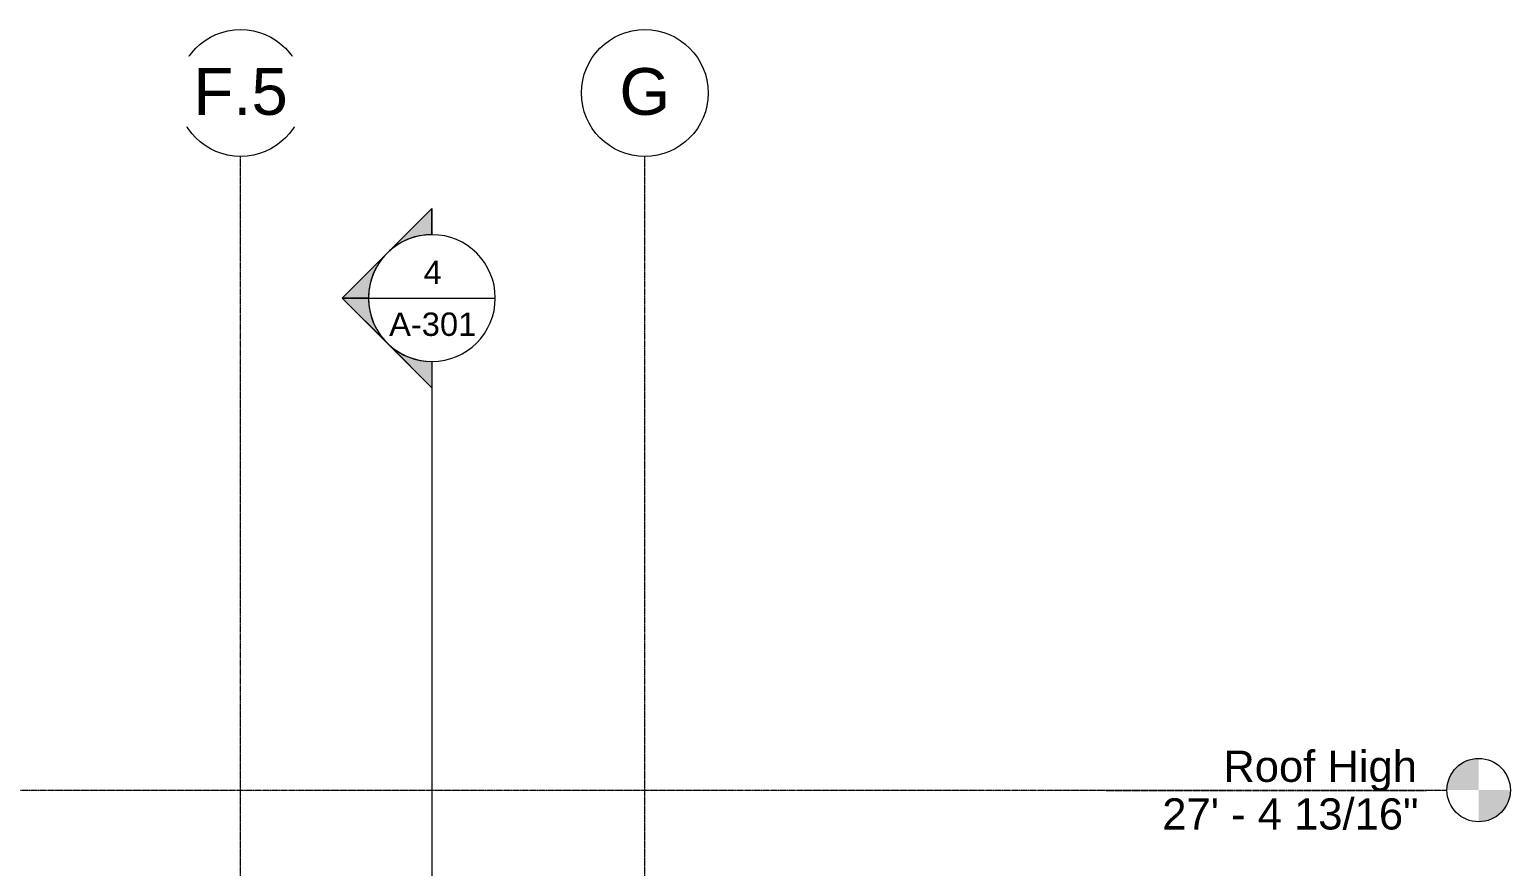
# Model space of a CAD drawing. Header units: inches. Extents: x 20426 to 81837, y -461 to 713.
# Drawn here: x 22448 to 23195, y 290 to 713 of the extents above; entities that cross this region are included whole.
import ezdxf

# ---------------------------------------------------------------- set-up
doc = ezdxf.new("R2010")
doc.units = ezdxf.units.IN
doc.header["$MEASUREMENT"] = 0
doc.linetypes.add('Grid Line 1_2_', pattern=[0.875, 0.5, -0.125, 0.125, -0.125])
for name, color, linetype, lineweight in [('A-FLOR-LEVL', 51, 'Continuous', 9), ('G-ANNO-SYMB', 111, 'Continuous', 9), ('S-GRID', 1, 'Continuous', 9), ('S-GRID-IDEN', 1, 'Continuous', 9)]:
    doc.layers.add(name, color=color, linetype=linetype, lineweight=lineweight)
doc.styles.add('Arial', font='arial.ttf', dxfattribs={"height": 15.736527})
doc.styles.add('Arial_1', font='arial.ttf', dxfattribs={"height": 23.60479})
doc.styles.add('Arial_2', font='arial.ttf', dxfattribs={"height": 11.802395})

# ---------------------------------------------------------------- blocks, each defined once
blk = doc.blocks.new('Grid - Grid Head - Circle-14747-Elevation - West')
at = {"layer": 'S-GRID-IDEN'}
blk.add_circle((21150.05, 680.66), 32, dxfattribs=at)
blk = doc.blocks.new('Level - Level Head - Circle-15001-Elevation - West')
at = {"layer": 'A-FLOR-LEVL'}
h = blk.add_hatch(color=256, dxfattribs=at)
edge = h.paths.add_edge_path(flags=0)
edge.add_line((23178.87, 0), (23162.87, 0))
edge.add_arc((23178.87, 0), 16, 90, 180, ccw=False)
edge.add_line((23178.87, 16), (23178.87, 0))
h = blk.add_hatch(color=256, dxfattribs=at)
edge = h.paths.add_edge_path(flags=0)
edge.add_line((23178.87, -16), (23178.87, 0))
edge.add_line((23178.87, 0), (23194.87, 0))
edge.add_arc((23178.87, 0), 16, 270, 360, ccw=False)
blk.add_circle((23178.87, 0), 16, dxfattribs=at)
blk = doc.blocks.new('Section - Section Head - Filled-1526-Elevation - West')
at = {"layer": 'G-ANNO-SYMB'}
h = blk.add_hatch(color=256, dxfattribs=at)
edge = h.paths.add_edge_path(flags=0)
edge.add_arc((22650.59, 577.16), 32.04, 90, 132.0784, ccw=False)
edge.add_line((22650.59, 609.2), (22650.59, 622.41))
edge.add_line((22650.59, 622.41), (22629.12, 600.94))
h = blk.add_hatch(color=256, dxfattribs=at)
edge = h.paths.add_edge_path(flags=0)
edge.add_line((22627.96, 599.78), (22605.33, 577.16))
edge.add_line((22605.33, 577.16), (22618.59, 577.16))
edge.add_arc((22650.59, 577.16), 32, 135, 180, ccw=False)
h = blk.add_hatch(color=256, dxfattribs=at)
edge = h.paths.add_edge_path(flags=0)
edge.add_arc((22650.59, 577.16), 32, 180, 225, ccw=False)
edge.add_line((22618.59, 577.16), (22605.33, 577.16))
edge.add_line((22605.33, 577.16), (22627.96, 554.53))
h = blk.add_hatch(color=256, dxfattribs=at)
edge = h.paths.add_edge_path(flags=0)
edge.add_line((22629.12, 553.37), (22650.59, 531.9))
edge.add_line((22650.59, 531.9), (22650.59, 545.12))
edge.add_arc((22650.59, 577.16), 32.04, 227.9216, 270, ccw=False)
for p, q in [((22605.33, 577.16), (22650.59, 622.41)), ((22629.12, 600.94), (22650.59, 622.41)), ((22650.59, 609.16), (22650.59, 622.41)), ((22650.59, 622.41), (22650.59, 609.2)), ((22605.33, 577.16), (22627.96, 599.78)), ((22605.33, 577.16), (22650.59, 531.9)), ((22618.59, 577.16), (22605.33, 577.16)), ((22627.96, 554.53), (22605.33, 577.16)), ((22605.33, 577.16), (22618.59, 577.16)), ((22650.59, 531.9), (22629.12, 553.37)), ((22650.59, 545.16), (22650.59, 531.9)), ((22650.59, 545.12), (22650.59, 531.9))]:
    blk.add_line(p, q, dxfattribs=at)
for radius, start, end in [(32, 90, 270), (32.04, 90, 132.0784), (32, 270, 90), (32, 135, 180), (32, 180, 225), (32.04, 227.9216, 270)]:
    blk.add_arc((22650.59, 577.16), radius, start, end, dxfattribs=at)

msp = doc.modelspace()

# ---------------------------------------------------------------- linework, layer by layer
at = {"layer": 'G-ANNO-SYMB'}
for p, q in [((22618.59, 577.16), (22682.59, 577.16)), ((22650.59, 545.16), (22650.59, -54.82))]:
    msp.add_line(p, q, dxfattribs=at)
at = {"layer": 'S-GRID', "linetype": 'Grid Line 1_2_'}
for p, q in [((22554.05, -132), (22554.05, 648.66)), ((22758.05, -132), (22758.05, 648.66))]:
    msp.add_line(p, q, dxfattribs=at)

# ---------------------------------------------------------------- block references
at = {"layer": 'A-FLOR-LEVL'}
msp.add_blockref('Level - Level Head - Circle-15001-Elevation - West', (0, 328.83), dxfattribs=at)
at = {"layer": 'G-ANNO-SYMB'}
msp.add_blockref('Section - Section Head - Filled-1526-Elevation - West', (0, 0), dxfattribs=at)
at = {"layer": 'S-GRID-IDEN'}
for p in [(1404, 0), (1608, 0)]:
    msp.add_blockref('Grid - Grid Head - Circle-14747-Elevation - West', p, dxfattribs=at)

# ---------------------------------------------------------------- texts
at = {"layer": 'A-FLOR-LEVL', "insert": (23147.74, 348.72), "char_height": 15.737, "width": 116.352, "attachment_point": 3, "line_spacing_factor": 0.938532, "style": 'Arial', "bg_fill": 3, "box_fill_scale": 1.25, "bg_fill_color": 0, "bg_fill_transparency": 0}
msp.add_mtext('Roof High', dxfattribs=at)
at = {"layer": 'G-ANNO-SYMB', "attachment_point": 2, "line_spacing_factor": 0.938532, "style": 'Arial_2'}
for s, insert, char_height, width in [('4', (22651, 596.05), 11.8, 10.944), ('A-301', (22651, 569.87), 11.802, 52.416)]:
    msp.add_mtext(s, dxfattribs=dict(at, insert=insert, char_height=char_height, width=width))

# ---------------------------------------------------------------- next in the draw order: texts
at = {"layer": 'A-FLOR-LEVL', "insert": (23148.52, 324.68), "char_height": 15.7365, "width": 154.176, "attachment_point": 3, "line_spacing_factor": 0.938532, "style": 'Arial', "bg_fill": 3, "box_fill_scale": 1.25, "bg_fill_color": 0, "bg_fill_transparency": 0}
msp.add_mtext('27\' - 4 13/16"', dxfattribs=at)
at = {"layer": 'S-GRID-IDEN', "attachment_point": 2, "line_spacing_factor": 0.938532, "style": 'Arial_1', "bg_fill": 3, "box_fill_scale": 1.25, "bg_fill_color": 0, "bg_fill_transparency": 0}
for s, insert, char_height, width in [('F.5', (22554.05, 693.24), 23.605, 56.736), ('G', (22758.05, 693.24), 23.6, 30.528)]:
    msp.add_mtext(s, dxfattribs=dict(at, insert=insert, char_height=char_height, width=width))

# ---------------------------------------------------------------- next in the draw order: linework, layer by layer
at = {"layer": 'A-FLOR-LEVL', "linetype": 'Grid Line 1_2_'}
msp.add_line((20426.1, 328.83), (23162.87, 328.83), dxfattribs=at)

doc.saveas('drawing.dxf')
